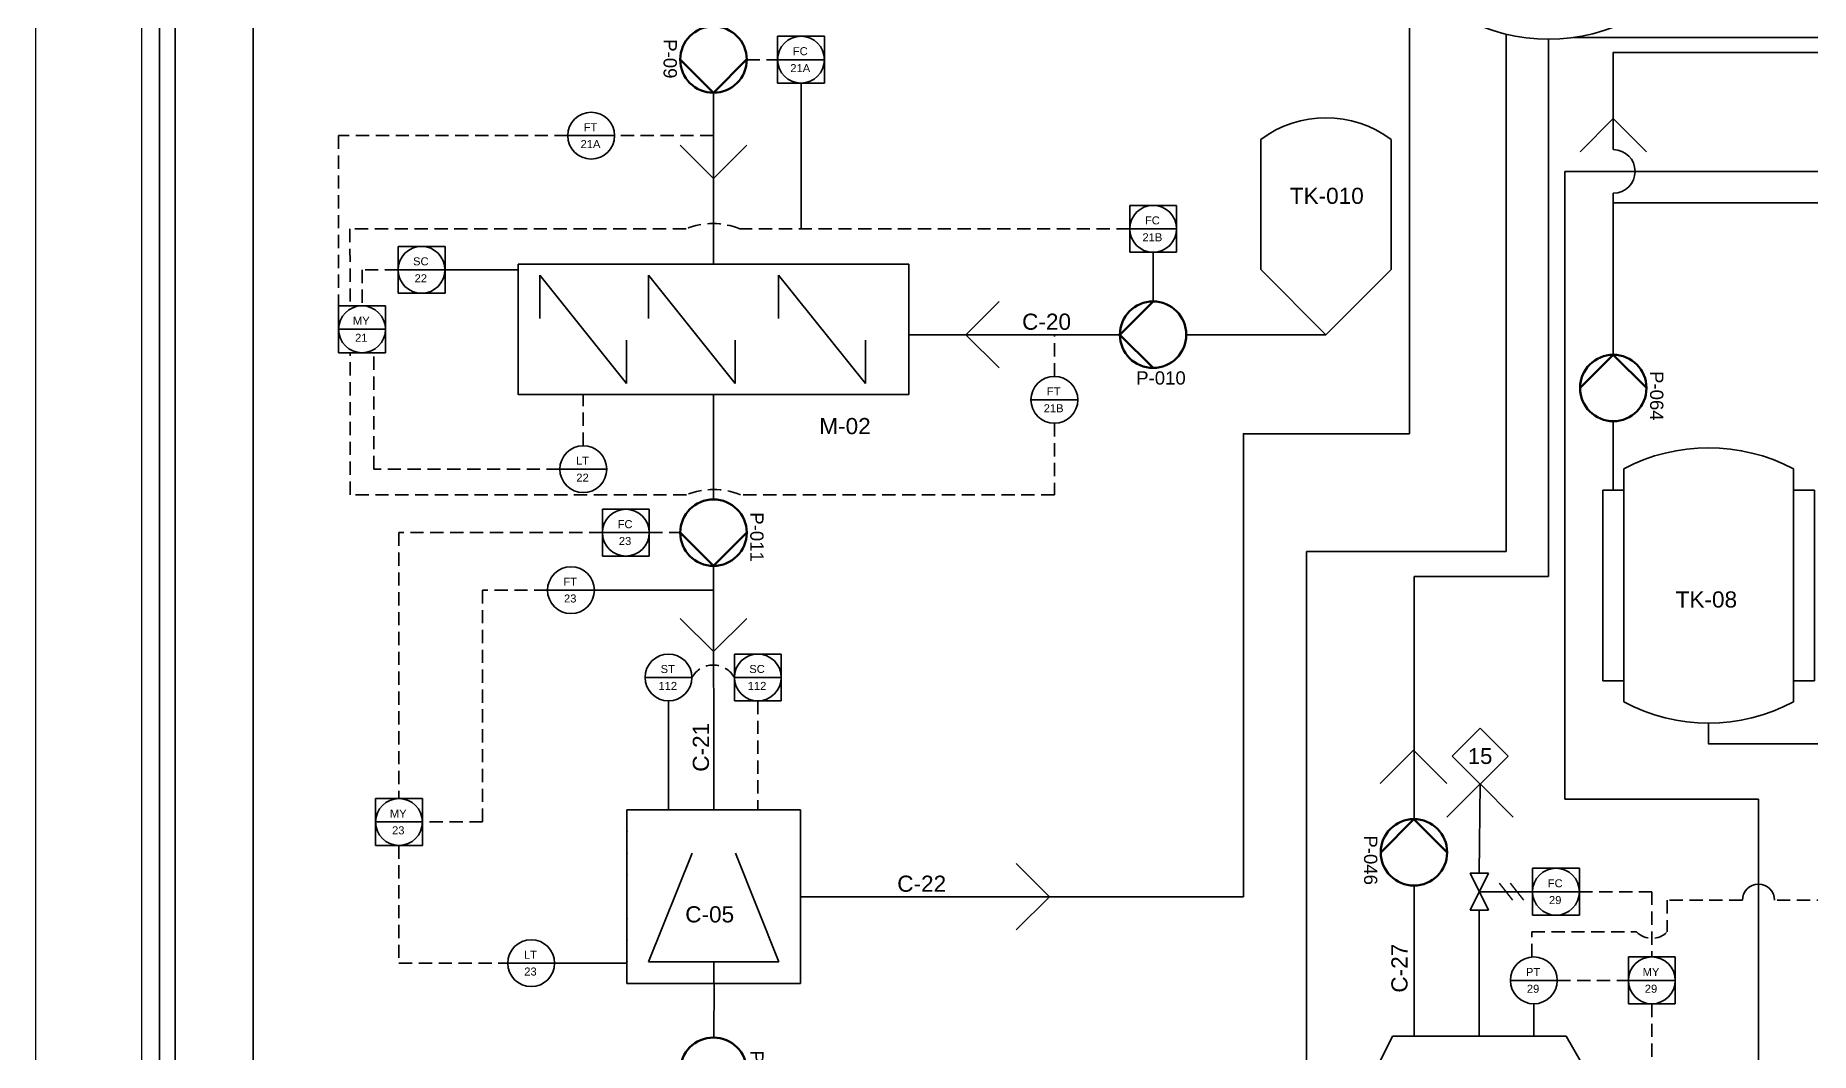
# Paper-space layout 'P&D' of a CAD drawing. Header units: inches, sheet in millimetres. Extents: x 10 to 410, y 10 to 291.
# Drawn here: x 10 to 93.8, y 144.7 to 192.7 of the extents above; entities that cross this region are included whole.
import ezdxf
from ezdxf.enums import TextEntityAlignment as Align

# ---------------------------------------------------------------- set-up
doc = ezdxf.new("R2010")
doc.units = ezdxf.units.IN
doc.header["$LTSCALE"] = 5
doc.header["$MEASUREMENT"] = 0
doc.linetypes.add('DASHED2', pattern=[0.375, 0.25, -0.125])
doc.linetypes.add('LÍNEAS_OCULTAS2', pattern=[0.1875, 0.125, -0.0625])
doc.styles.add('TEXTO_CUADRO', font='arial.ttf', dxfattribs={"height": 2})
doc.styles.add('TEXTO_INSTRUMENTOS', font='arial.ttf', dxfattribs={"height": 1})

# ---------------------------------------------------------------- blocks, each defined once
blk = doc.blocks.new('mezclador generico')
at = {"lineweight": 35}
for p, q in [((205.312, 253.06), (206.312, 253.06)), ((206.312, 252.56), (206.312, 252.06)), ((206.312, 252.06), (206.312, 252.56)), ((206.312, 252.56), (210.312, 247.56)), ((206.312, 252.56), (206.312, 250.56)), ((211.312, 252.56), (215.312, 247.56)), ((211.312, 252.56), (211.312, 250.56)), ((217.312, 252.56), (221.312, 247.56)), ((217.312, 252.56), (217.312, 250.56)), ((210.312, 249.56), (210.312, 247.56)), ((215.312, 249.56), (215.312, 247.56)), ((221.312, 249.56), (221.312, 247.56)), ((210.312, 247.56), (210.312, 248.06)), ((211.312, 247.06), (210.312, 247.06))]:
    blk.add_line(p, q, dxfattribs=at)
for points in [[(205.312, 253.06), (205.312, 247.06), (211.312, 247.06)], [(205.312, 253.06), (211.312, 253.06)], [(211.312, 253.06), (217.312, 253.06)], [(217.312, 253.06), (223.312, 253.06), (223.312, 252.56)], [(211.312, 247.06), (223.312, 247.06), (223.312, 252.56)]]:
    blk.add_lwpolyline(points, dxfattribs=at)
blk = doc.blocks.new('bomba')
at = {"lineweight": 100}
for p, q in [((186.71, 141.99), (191.7, 137)), ((191.7, 137), (186.71, 132)), ((191.71, 137), (191.7, 137)), ((186.71, 132), (186.71, 131.99))]:
    blk.add_line(p, q, dxfattribs=at)
blk.add_circle((186.71, 137), 5, dxfattribs=at)
at = {"lineweight": 100, "style": 'TEXTO_CUADRO'}
blk.add_attdef('P-101', (183.22, 129.4), '', height=2, dxfattribs=at)
blk = doc.blocks.new('secador generico')
at = {"lineweight": 35}
for p, q in [((274.891, 256.095), (275.891, 258.095)), ((275.891, 258.095), (276.891, 258.095)), ((283.891, 258.095), (284.891, 256.363))]:
    blk.add_line(p, q, dxfattribs=at)
for points in [[(275.891, 258.095), (283.891, 258.095)], [(284.891, 256.363), (284.891, 246.095), (274.891, 246.095)], [(274.891, 246.095), (274.891, 256.095)]]:
    blk.add_lwpolyline(points, dxfattribs=at)
blk = doc.blocks.new('Valvula generica')
at = {"color": 7, "lineweight": 35}
for p, q in [((242.605, 259.104), (243.459, 257.398)), ((242.605, 259.104), (243.459, 259.104)), ((242.605, 257.398), (243.459, 259.104)), ((242.605, 257.398), (243.459, 257.398))]:
    blk.add_line(p, q, dxfattribs=at)
blk = doc.blocks.new('NEUMATICA_HORIZONTAL')
for p, q in [((-0.808, -0.394), (-0.192, 0.394)), ((-0.308, -0.394), (0.308, 0.394))]:
    blk.add_line(p, q)
blk = doc.blocks.new('centrifugadora')
at = {"lineweight": 35}
for p, q in [((108.402, 212.324), (108.402, 208.324)), ((108.402, 212.324), (116.402, 212.324)), ((116.402, 212.324), (116.402, 208.324)), ((111.402, 210.324), (109.402, 205.324)), ((113.402, 210.324), (115.402, 205.324)), ((108.402, 204.324), (108.402, 208.324)), ((116.402, 204.324), (116.402, 208.324)), ((109.402, 205.324), (115.402, 205.324)), ((112.402, 205.324), (112.402, 204.324)), ((108.402, 204.324), (112.402, 204.324)), ((116.402, 204.324), (112.402, 204.324))]:
    blk.add_line(p, q, dxfattribs=at)
for p in [(108.402, 211.324), (108.402, 210.324), (108.402, 209.324), (108.402, 207.324), (108.402, 206.324), (108.402, 205.324)]:
    blk.add_point(p, dxfattribs=at)
blk = doc.blocks.new('vessel with dished ends')
at = {"lineweight": 35}
for p, q in [((127.999, 243.232), (127.999, 254.232)), ((135.999, 254.232), (135.999, 243.232))]:
    blk.add_line(p, q, dxfattribs=at)
for centre, start, end in [((131.999, 246.732), 61.92751, 118.07249), ((131.999, 250.732), 241.92751, 298.07249)]:
    blk.add_arc(centre, 8.5, start, end, dxfattribs=at)
blk = doc.blocks.new('vessel con camisa')
at = {"lineweight": 35}
for p, q in [((243.137, 255.095), (243.137, 244.095)), ((251.137, 255.095), (251.137, 244.095)), ((242.137, 254.095), (243.137, 254.095)), ((242.137, 245.095), (242.137, 254.095)), ((243.137, 254.095), (243.137, 245.095)), ((252.137, 254.095), (251.137, 254.095)), ((252.137, 245.095), (252.137, 254.095)), ((243.137, 245.095), (242.137, 245.095)), ((251.137, 245.095), (252.137, 245.095))]:
    blk.add_line(p, q, dxfattribs=at)
for centre, start, end in [((247.137, 247.595), 61.92751, 118.07249), ((247.137, 251.595), 241.92751, 298.07249)]:
    blk.add_arc(centre, 8.5, start, end, dxfattribs=at)
blk = doc.blocks.new('VESSEL CONICO')
at = {"lineweight": 35}
for p, q in [((222.399, 129.706), (222.399, 123.706)), ((228.399, 123.706), (228.399, 129.706)), ((222.399, 123.706), (225.399, 120.706)), ((225.399, 120.706), (228.399, 123.706))]:
    blk.add_line(p, q, dxfattribs=at)
blk.add_arc((225.399, 125.706), 5, 53.1301, 126.8699, dxfattribs=at)
blk = doc.blocks.new('NUMERADOR_DE_LINEA')
blk.add_lwpolyline([(3.54, -3.54), (7.07, 0), (3.54, 3.54), (0, 0)], close=True)
at = {"style": 'TEXTO_CUADRO'}
blk.add_attdef('NL', text='', height=2, dxfattribs=at).set_placement((3.54, 0), align=Align.MIDDLE_CENTER)

psp = doc.layouts.new('P&D')

# ---------------------------------------------------------------- linework, layer by layer
at = {"lineweight": 35}
for p, q in [((79.417, 168.314), (79.417, 192.741)), ((45.028, 191.536), (45.028, 192.643)), ((45.028, 192.643), (46.134, 192.643)), ((47.241, 192.643), (46.134, 192.643)), ((47.241, 191.536), (47.241, 192.643)), ((45.028, 191.536), (47.241, 191.536)), ((45.028, 191.536), (45.028, 190.43)), ((47.241, 191.536), (47.241, 190.43)), ((45.028, 190.43), (46.134, 190.43)), ((45.028, 190.43), (46.134, 190.43)), ((47.241, 190.43), (46.134, 190.43)), ((42.002, 189.974), (42.002, 181.88)), ((35.126, 187.95), (37.339, 187.95)), ((42.002, 185.927), (40.433, 187.495)), ((42.002, 185.927), (43.572, 187.495)), ((109.587, 186.259), (82.182, 186.259)), ((82.182, 186.259), (82.182, 156.625)), ((61.649, 183.549), (61.649, 184.656)), ((61.649, 184.656), (62.755, 184.656)), ((63.861, 184.656), (62.755, 184.656)), ((63.861, 183.549), (63.861, 184.656)), ((61.649, 183.549), (63.861, 183.549)), ((61.649, 183.549), (61.649, 182.443)), ((63.861, 183.549), (63.861, 182.443)), ((27.117, 181.615), (27.117, 182.722)), ((27.117, 182.722), (28.223, 182.722)), ((29.33, 182.722), (28.223, 182.722)), ((29.33, 181.615), (29.33, 182.722)), ((32.783, 178.807), (32.783, 181.88)), ((61.649, 182.443), (62.755, 182.443)), ((63.861, 182.443), (62.755, 182.443)), ((27.117, 181.615), (29.33, 181.615)), ((27.117, 181.615), (27.117, 180.509)), ((29.33, 181.615), (29.33, 180.509)), ((27.117, 180.509), (28.223, 180.509)), ((27.117, 180.509), (28.223, 180.509)), ((29.33, 180.509), (28.223, 180.509)), ((24.308, 178.807), (24.308, 179.913)), ((24.308, 179.913), (25.414, 179.913)), ((26.521, 179.913), (25.414, 179.913)), ((26.521, 178.807), (26.521, 179.913)), ((53.914, 178.55), (55.482, 180.12)), ((24.308, 178.807), (26.521, 178.807)), ((24.308, 178.807), (24.308, 177.7)), ((26.521, 178.807), (26.521, 177.7)), ((53.914, 178.55), (55.482, 176.981)), ((70.913, 178.55), (64.354, 178.55)), ((24.308, 177.7), (25.414, 177.7)), ((24.308, 177.7), (25.414, 177.7)), ((26.521, 177.7), (25.414, 177.7)), ((42.002, 175.733), (42.002, 170.774)), ((56.988, 175.477), (59.201, 175.477)), ((34.75, 172.203), (36.962, 172.203)), ((36.759, 169.207), (36.759, 170.313)), ((36.759, 170.313), (37.865, 170.313)), ((38.971, 170.313), (37.865, 170.313)), ((38.971, 169.207), (38.971, 170.313)), ((36.759, 169.207), (38.971, 169.207)), ((36.759, 169.207), (36.759, 168.1)), ((38.971, 169.207), (38.971, 168.1)), ((36.759, 168.1), (37.865, 168.1)), ((36.759, 168.1), (37.865, 168.1)), ((38.971, 168.1), (37.865, 168.1)), ((42.002, 167.639), (42.016, 156.115)), ((69.988, 143.608), (69.988, 168.314)), ((69.988, 168.314), (74.025, 168.314)), ((74.025, 168.314), (77.323, 168.314)), ((77.323, 168.314), (79.417, 168.314)), ((34.169, 166.491), (36.382, 166.491)), ((42.002, 163.592), (40.433, 165.159)), ((42.002, 163.592), (43.572, 165.159)), ((42.988, 162.37), (42.988, 163.476)), ((42.988, 163.476), (44.095, 163.476)), ((45.201, 163.476), (44.095, 163.476)), ((45.201, 162.37), (45.201, 163.476)), ((38.774, 162.37), (40.987, 162.37)), ((42.988, 162.37), (45.201, 162.37)), ((42.988, 162.37), (42.988, 161.263)), ((45.201, 162.37), (45.201, 161.263)), ((42.988, 161.263), (44.095, 161.263)), ((45.201, 161.263), (44.095, 161.263)), ((75.078, 159.85), (75.078, 155.667)), ((78.151, 153.126), (78.188, 157.339)), ((26.052, 155.545), (26.052, 156.651)), ((26.052, 156.651), (27.158, 156.651)), ((28.265, 156.651), (27.158, 156.651)), ((28.265, 155.545), (28.265, 156.651)), ((82.182, 156.625), (91.331, 156.625)), ((91.331, 156.625), (91.331, 139.697)), ((26.052, 155.545), (28.265, 155.545)), ((26.052, 155.545), (26.052, 154.438)), ((28.265, 155.545), (28.265, 154.438)), ((26.052, 154.438), (27.158, 154.438)), ((26.052, 154.438), (27.158, 154.438)), ((28.265, 154.438), (27.158, 154.438)), ((57.861, 152.017), (56.293, 153.587)), ((80.664, 152.252), (80.664, 153.359)), ((80.664, 153.359), (81.77, 153.359)), ((82.876, 153.359), (81.77, 153.359)), ((82.876, 152.252), (82.876, 153.359)), ((75.078, 152.544), (75.078, 145.427)), ((57.861, 152.017), (56.293, 150.448)), ((80.664, 152.252), (82.876, 152.252)), ((80.664, 152.252), (80.664, 151.146)), ((82.876, 152.252), (82.876, 151.146)), ((78.151, 145.427), (78.151, 151.378)), ((80.664, 151.146), (81.77, 151.146)), ((80.664, 151.146), (81.77, 151.146)), ((82.876, 151.146), (81.77, 151.146)), ((85.187, 148.066), (85.187, 149.173)), ((85.187, 149.173), (86.293, 149.173)), ((87.399, 149.173), (86.293, 149.173)), ((87.399, 148.066), (87.399, 149.173)), ((32.293, 148.879), (34.506, 148.879)), ((79.619, 148.066), (81.832, 148.066)), ((85.187, 148.066), (87.399, 148.066)), ((85.187, 148.066), (85.187, 146.96)), ((87.399, 148.066), (87.399, 146.96)), ((85.187, 146.96), (86.293, 146.96)), ((85.187, 146.96), (86.293, 146.96)), ((87.399, 146.96), (86.293, 146.96))]:
    psp.add_line(p, q, dxfattribs=at)
at = {"color": 7, "lineweight": 35}
for p, q in [((81.421, 167.13), (81.421, 192.507)), ((51.222, 178.55), (61.187, 178.55)), ((75.078, 159.85), (75.078, 167.13)), ((75.078, 167.13), (81.421, 167.13)), ((75.042, 158.929), (73.472, 157.361)), ((75.042, 158.929), (76.612, 157.361)), ((78.188, 157.339), (76.618, 155.771)), ((78.188, 157.339), (79.757, 155.771))]:
    psp.add_line(p, q, dxfattribs=at)
at = {"color": 3, "linetype": 'LÍNEAS_OCULTAS2', "lineweight": 35}
for p, q in [((43.565, 191.536), (45.028, 191.536)), ((42.002, 187.95), (37.339, 187.95)), ((24.837, 183.549), (24.861, 179.913)), ((35.856, 173.309), (35.856, 175.733)), ((38.971, 169.207), (40.435, 169.207)), ((44.095, 161.263), (44.095, 156.115)), ((81.832, 148.066), (85.187, 148.066)), ((86.293, 146.96), (86.293, 142.759))]:
    psp.add_line(p, q, dxfattribs=at)
at = {"color": 3, "lineweight": 35}
for p, q in [((46.134, 190.43), (46.134, 183.549)), ((62.755, 182.443), (62.755, 180.118)), ((36.382, 166.491), (42.002, 166.491)), ((39.881, 161.263), (39.881, 156.115)), ((80.664, 152.252), (78.151, 152.252)), ((34.506, 148.879), (37.919, 148.879)), ((80.725, 146.96), (80.725, 145.427))]:
    psp.add_line(p, q, dxfattribs=at)
at = {"color": 5, "lineweight": 35}
for p, q in [((84.477, 188.751), (82.908, 187.184)), ((84.477, 188.751), (86.047, 187.184)), ((84.477, 187.288), (84.477, 188.751)), ((84.477, 177.602), (84.477, 185.23)), ((84.477, 171.195), (84.477, 174.467))]:
    psp.add_line(p, q, dxfattribs=at)
at = {"color": 18, "lineweight": 35, "true_color": 0x000000}
psp.add_line((42.032, 147.92), (42.026, 145.369), dxfattribs=at)
for points in [[(10, 10), (410, 10), (410, 290.6), (10, 290.6)], [(15, 15), (405, 15), (405, 285.6), (15, 285.6)]]:
    psp.add_lwpolyline(points, close=True)
at = {"color": 6, "lineweight": 35}
psp.add_lwpolyline([(21.864, 275.358), (15.848, 275.358), (15.848, 133.087)], dxfattribs=at)
at = {"color": 1, "lineweight": 35}
for points in [[(58.281, 267.646), (58.281, 273.407), (16.595, 273.407), (16.595, 61.511), (289.844, 61.511), (289.844, 81.678)], [(20.28, 134), (20.28, 193.778), (41.09, 193.778)]]:
    psp.add_lwpolyline(points, dxfattribs=at)
at = {"color": 18, "lineweight": 35, "true_color": 0x000000}
for points in [[(53.518, 152.017), (67.015, 152.017), (67.015, 173.872), (74.852, 173.872), (74.852, 198.744), (77.323, 198.744)], [(99.068, 192.59), (82.619, 192.59)], [(88.977, 160.215), (88.977, 159.231), (94.902, 159.231)], [(46.114, 152.017), (53.518, 152.017)]]:
    psp.add_lwpolyline(points, dxfattribs=at)
at = {"color": 5, "lineweight": 35}
for points in [[(84.477, 188.751), (84.477, 191.88), (96.849, 191.88)], [(84.477, 184.784), (105.008, 184.784), (105.008, 183.235)]]:
    psp.add_lwpolyline(points, dxfattribs=at)
at = {"color": 3, "linetype": 'LÍNEAS_OCULTAS2', "lineweight": 35}
for points in [[(35.126, 187.95), (24.308, 187.95), (24.308, 179.913)], [(40.706, 183.549), (24.837, 183.549)], [(61.649, 183.549), (43.25, 183.549)], [(27.117, 181.615), (25.414, 181.615), (25.414, 179.913)], [(58.095, 176.584), (58.095, 178.55)], [(40.73, 170.997), (24.861, 170.997), (24.861, 177.7)], [(34.75, 172.203), (25.968, 172.203), (25.968, 177.7)], [(58.095, 174.371), (58.095, 170.997), (43.274, 170.997)], [(36.759, 169.207), (27.158, 169.207), (27.158, 156.651)], [(34.169, 166.491), (31.105, 166.491), (31.105, 155.545), (28.265, 155.545)], [(27.158, 154.438), (27.158, 148.879), (32.293, 148.879)], [(82.876, 152.252), (86.293, 152.252), (86.293, 149.173)], [(90.571, 151.848), (87.02, 151.848), (87.02, 150.354)], [(95.642, 151.848), (92.091, 151.848)], [(80.625, 149.168), (80.625, 150.354), (85.577, 150.354)]]:
    psp.add_lwpolyline(points, dxfattribs=at)
at = {"color": 3, "lineweight": 35}
psp.add_lwpolyline([(29.33, 181.615), (32.783, 181.615)], dxfattribs=at)
at = {"lineweight": 35}
for centre in [(46.134, 191.536), (36.232, 187.95), (62.755, 183.549), (28.223, 181.615), (25.414, 178.807), (58.095, 175.477), (35.856, 172.203), (37.865, 169.207), (35.275, 166.491), (39.881, 162.37), (44.095, 162.37), (27.158, 155.545), (81.77, 152.252), (33.4, 148.879), (80.725, 148.066), (86.293, 148.066)]:
    psp.add_circle(centre, 1.106, dxfattribs=at)
at = {"color": 5, "lineweight": 35}
psp.add_arc((84.477, 186.259), 1.029, 270, 90, dxfattribs=at)
at = {"color": 3, "linetype": 'LÍNEAS_OCULTAS2', "lineweight": 35}
for centre, radius, start, end in [((41.978, 180.411), 3.387, 67.93969, 112.06031), ((42.002, 167.858), 3.387, 67.93969, 112.06031), ((41.988, 161.809), 1.147, 29.27308, 150.72692), ((86.299, 151.076), 1.02, 225, 315)]:
    psp.add_arc(centre, radius, start, end, dxfattribs=at)
at = {"color": 3, "lineweight": 35}
psp.add_arc((91.331, 151.848), 0.76, 0, 180, dxfattribs=at)

# ---------------------------------------------------------------- block references
at = {"color": 3, "linetype": 'LÍNEAS_OCULTAS2', "lineweight": 35, "xscale": 1.024361001701435, "yscale": 1.024361001701435, "zscale": 1.024361001701435}
for name, p in [('vessel with dished ends', (-53.794, -55.626)), ('centrifugadora', (-73.124, -61.382)), ('Valvula generica', (-170.801, -112.29)), ('secador generico', (-208.558, -118.955))]:
    psp.add_blockref(name, p, dxfattribs=at)
at = {"color": 1, "linetype": 'DASHED2', "lineweight": 35}
ref = psp.add_blockref('bomba', (-0.976, 250.115), dxfattribs=dict(at, xscale=0.3137173204244906, yscale=0.3137173204244906, zscale=0.3137173204244906, rotation=269.9999999999905))
ref.add_attrib('P-101', 'P-09', (39.647, 192.501), dxfattribs={"lineweight": 100, "height": 0.6274, "rotation": 270, "style": 'TEXTO_CUADRO'})
at = {"color": 2, "linetype": 'LÍNEAS_OCULTAS2', "lineweight": 35, "xscale": 1.024361001701435, "yscale": 1.024361001701435, "zscale": 1.024361001701435}
psp.add_blockref('VESSEL CONICO', (-159.976, 54.904), dxfattribs=at)
at = {"lineweight": 35, "xscale": 1.024361001701435, "yscale": 1.024361001701435, "zscale": 1.024361001701435}
psp.add_blockref('mezclador generico', (-177.531, -77.345), dxfattribs=at)
at = {"color": 1, "linetype": 'DASHED2', "lineweight": 35}
ref = psp.add_blockref('bomba', (121.328, 135.572), dxfattribs=dict(at, xscale=-0.3137173204244906, yscale=0.3137173204244906, zscale=0.3137173204244906))
ref.add_attrib('P-101', 'P-010', (61.956, 176.195), dxfattribs={"lineweight": 100, "height": 0.6274, "style": 'TEXTO_CUADRO'})
ref = psp.add_blockref('bomba', (127.455, 117.462), dxfattribs=dict(at, xscale=0.3137173204244906, yscale=0.3137173204244906, zscale=0.3137173204244906, rotation=90.00000000000001))
ref.add_attrib('P-101', 'P-064', (86.213, 176.834), dxfattribs={"lineweight": 100, "height": 0.6274, "rotation": 270, "style": 'TEXTO_CUADRO'})
at = {"color": 5, "lineweight": 35}
psp.add_blockref('vessel con camisa', (-158.16, -82.879), dxfattribs=at)
at = {"color": 1, "linetype": 'DASHED2', "lineweight": 35}
ref = psp.add_blockref('bomba', (84.981, 227.78), dxfattribs=dict(at, xscale=-0.3137173204244906, yscale=0.3137173204244906, zscale=0.3137173204244906, rotation=90.00000000000959))
ref.add_attrib('P-101', 'P-011', (43.739, 170.166), dxfattribs={"lineweight": 100, "height": 0.6274, "rotation": 270, "style": 'TEXTO_CUADRO'})
at = {"color": 5, "lineweight": 35, "xscale": 0.3730871153243692, "yscale": 0.3730871153243692, "zscale": 0.3730871153243692}
psp.add_blockref('NUMERADOR_DE_LINEA', (76.869, 158.658), dxfattribs=at).add_auto_attribs({'NL': '15'})
at = {"color": 1, "linetype": 'DASHED2', "lineweight": 35}
ref = psp.add_blockref('bomba', (32.087, 95.538), dxfattribs=dict(at, xscale=-0.3137173204244906, yscale=0.3137173204244906, zscale=0.3137173204244906, rotation=270.0000000000025))
ref.add_attrib('P-101', 'P-046', (72.71, 154.911), dxfattribs={"lineweight": 100, "height": 0.6274, "rotation": 270, "style": 'TEXTO_CUADRO'})
at = {"color": 3, "lineweight": 35, "xscale": -1.024361001701435, "yscale": 1.024361001701435, "zscale": 1.024361001701435, "rotation": 180}
psp.add_blockref('NEUMATICA_HORIZONTAL', (79.92, 152.252), dxfattribs=at)
at = {"color": 1, "linetype": 'DASHED2', "lineweight": 35}
ref = psp.add_blockref('bomba', (84.981, 202.375), dxfattribs=dict(at, xscale=-0.3137173204244906, yscale=0.3137173204244906, zscale=0.3137173204244906, rotation=90.00000000000959))
ref.add_attrib('P-101', 'P-012', (43.739, 144.761), dxfattribs={"lineweight": 100, "height": 0.6274, "rotation": 270, "style": 'TEXTO_CUADRO'})

# ---------------------------------------------------------------- texts
at = {"lineweight": 35, "style": 'TEXTO_INSTRUMENTOS'}
for s, width, gutter_width, heights, insert, char_height, attachment_point in [('\\pxqc;FC', 1.44143, 1.889, [0], (45.378, 192.125), 0.3778, 1), ('\\pxqc;21A', 1.44143, 1.889, [0.386], (45.378, 190.948), 0.3778, 7), ('\\pxqc;FT', 1.44143, 1.889, [0], (35.476, 188.538), 0.3778, 1), ('\\pxqc;21A', 1.44143, 1.889, [0.386], (35.476, 187.362), 0.3778, 7), (' TK-010', 3.71842, 3.814, [0], (68.909, 185.49), 0.7627, 1), ('\\pxqc;FC', 1.44143, 1.889, [0], (61.999, 184.137), 0.3778, 1), ('\\pxqc;21B', 1.44143, 1.889, [0], (61.999, 182.961), 0.3778, 7), ('\\pxqc;SC', 1.44143, 1.889, [0], (27.467, 182.204), 0.3778, 1), ('\\pxqc;22', 1.44143, 1.889, [0], (27.467, 181.027), 0.3778, 7), ('\\pxqc;MY', 1.44143, 1.889, [0], (24.658, 179.395), 0.3778, 1), ('\\pxqc;C-20', 2.91004, 3.814, [0], (56.27, 179.547), 0.7627, 1), ('\\pxqc;21', 1.44143, 1.889, [0], (24.658, 178.218), 0.3778, 7), ('\\pxqc;FT', 1.44143, 1.889, [0], (57.338, 176.065), 0.3778, 1), ('\\pxqc;21B', 1.44143, 1.889, [0], (57.338, 174.889), 0.3778, 7), ('\\pxqc;M-02', 2.91004, 3.814, [0], (46.755, 174.619), 0.7627, 1), ('\\pxqc;LT', 1.44143, 1.889, [0], (35.1, 172.791), 0.3778, 1), ('\\pxqc;22', 1.44143, 1.889, [0], (35.1, 171.614), 0.3778, 7), ('\\pxqc;FC', 1.44143, 1.889, [0], (37.108, 169.795), 0.3778, 1), ('\\pxqc;23', 1.44143, 1.889, [0.386], (37.108, 168.618), 0.3778, 7), ('\\pxqc;FT', 1.44143, 1.889, [0], (34.519, 167.08), 0.3778, 1), ('\\pxqc;23', 1.44143, 1.889, [0.386], (34.519, 165.903), 0.3778, 7), ('TK-08', 2.91004, 3.814, [0], (87.419, 165.659), 0.7627, 7), ('\\pxqc;ST', 1.44143, 1.889, [0], (39.124, 162.958), 0.3778, 1), ('\\pxqc;SC', 1.44143, 1.889, [0], (43.338, 162.958), 0.3778, 1), ('\\pxqc;112', 1.44143, 1.889, [0], (39.124, 161.782), 0.3778, 7), ('\\pxqc;112', 1.44143, 1.889, [0], (43.338, 161.782), 0.3778, 7), ('\\pxqc;MY', 1.44143, 1.889, [0], (26.402, 156.133), 0.3778, 1), ('\\pxqc;23', 1.44143, 1.889, [0], (26.402, 154.957), 0.3778, 7), ('C-22', 2.91004, 3.814, [0], (50.677, 153.013), 0.7627, 1), ('\\pxqc;FC', 1.44143, 1.889, [0.378], (81.014, 152.84), 0.3778, 1), ('\\pxqc;29', 1.44143, 1.889, [0.386], (81.014, 151.664), 0.3778, 7), ('\\pxqc;C-05', 2.91004, 3.814, [0], (40.369, 151.567), 0.7627, 1), ('\\pxqc;LT', 1.44143, 1.889, [0], (32.643, 149.467), 0.3778, 1), ('\\pxqc;23', 1.44143, 1.889, [0], (32.643, 148.291), 0.3778, 7), ('\\pxqc;PT', 1.44143, 1.889, [0], (79.969, 148.654), 0.3778, 1), ('\\pxqc;MY', 1.44143, 1.889, [0], (85.536, 148.654), 0.3778, 1), ('\\pxqc;29', 1.44143, 1.889, [0], (79.969, 147.478), 0.3778, 7), ('\\pxqc;29', 1.44143, 1.889, [0.386], (85.536, 147.478), 0.3778, 7)]:
    psp.add_mtext_dynamic_manual_height_columns(s, width=width, gutter_width=gutter_width, heights=heights, dxfattribs=dict(at, insert=insert, char_height=char_height, attachment_point=attachment_point))
at = {"lineweight": 35, "char_height": 0.7627, "attachment_point": 1, "rotation": 90, "style": 'TEXTO_INSTRUMENTOS'}
for s, insert in [('\\pxqc;C-21', (41.026, 157.617)), ('\\pxqc;C-27', (74, 147.186))]:
    psp.add_mtext_dynamic_manual_height_columns(s, width=2.91004, gutter_width=3.814, heights=[0], dxfattribs=dict(at, insert=insert))

doc.saveas('drawing.dxf')
